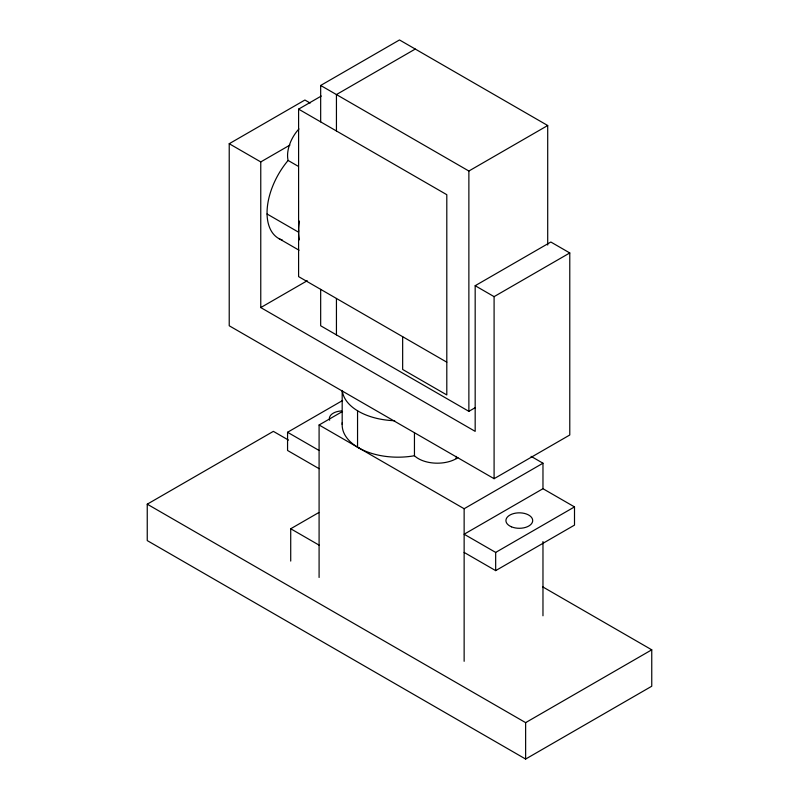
<?xml version="1.0" encoding="UTF-8"?>
<svg xmlns="http://www.w3.org/2000/svg" width="799" height="799" viewBox="0 0 799 799"><rect width="100%" height="100%" fill="white"/><g stroke="black" fill="none" stroke-linecap="round" stroke-linejoin="round"><path stroke-width="1.2" d="M298.596 229.972L298.596 232.209L267.066 214.002M320.669 121.867L320.669 85.463L399.5 39.95L547.705 125.513L547.705 245.043M229.223 143.72L260.764 161.927L260.764 307.565L475.175 431.36L475.175 285.712L550.851 242.027L569.777 252.953L569.777 434.996L494.092 478.691L229.223 325.772L229.223 143.72L304.908 100.025L310.162 103.061M446.801 362.177L298.596 276.614L298.596 109.133L321.278 96.04M415.27 49.049L336.439 94.562L336.439 130.976M260.764 161.927L289.947 145.068M320.669 85.463L468.873 171.026L547.705 125.513M260.764 307.565L307.245 280.729M475.175 285.712L494.092 296.639L569.777 252.953M542.561 586.776L651.754 649.817L651.754 686.231L525.632 759.05L147.246 540.593L147.246 504.179L273.368 431.36L288.509 440.099M319.091 468.683L287.56 450.476L287.56 432.269L342.631 400.479M319.091 577.467L319.091 424.988L342.531 411.455M320.669 289.358L320.669 325.772L468.873 411.335L475.345 407.6M290.716 561.078L290.716 528.758L318.791 512.549M319.091 424.988L464.139 508.733L542.97 463.22L542.97 488.708L464.139 534.221L495.67 552.419L574.501 506.906L574.501 525.113L495.67 570.626L464.139 552.419M147.246 504.179L525.632 722.636L651.754 649.817M359.49 448.309L358.621 447.83M298.596 109.133L446.801 194.696L446.801 394.946L402.656 369.458L402.656 336.689M298.936 128.959A26.757 15.451 -60 0 0 288.109 160.449L297.967 166.142M279.081 238.681L299.046 250.217M531.105 456.369L542.97 463.22M542.97 488.708L574.501 506.906M287.56 432.269L319.091 450.476M290.716 528.758L319.091 545.138M358.501 447.76L357.553 447.19L357.553 410.786M542.97 541.552L542.97 615.789M525.632 722.636L525.632 759.05M495.67 552.419L495.67 570.626M494.092 296.639L494.092 478.691M468.873 171.026L468.873 411.335M464.139 508.733L464.139 661.302M456.259 456.389L456.259 458.666M414.451 432.988L414.451 455.74A26.757 15.451 0 0 0 457.877 457.637M342.182 390.471L342.182 424.449M336.439 298.466L336.439 334.871M414.451 455.74A55.76 32.19 0 0 1 342.352 422.481M394.716 420.723A55.76 32.19 0 0 1 342.352 391.12M329.647 420.204A13.373 7.72 0 0 1 341.363 410.936M299.405 239.86A55.76 32.19 -60 0 1 299.455 221.113M282.387 240.08A55.76 32.19 -60 0 1 288.109 160.449M511.47 526.821A13.373 7.72 0 0 0 532.623 521.357A13.373 7.72 0 0 0 513.867 513.507A13.373 7.72 0 0 0 511.47 526.821"/></g></svg>
